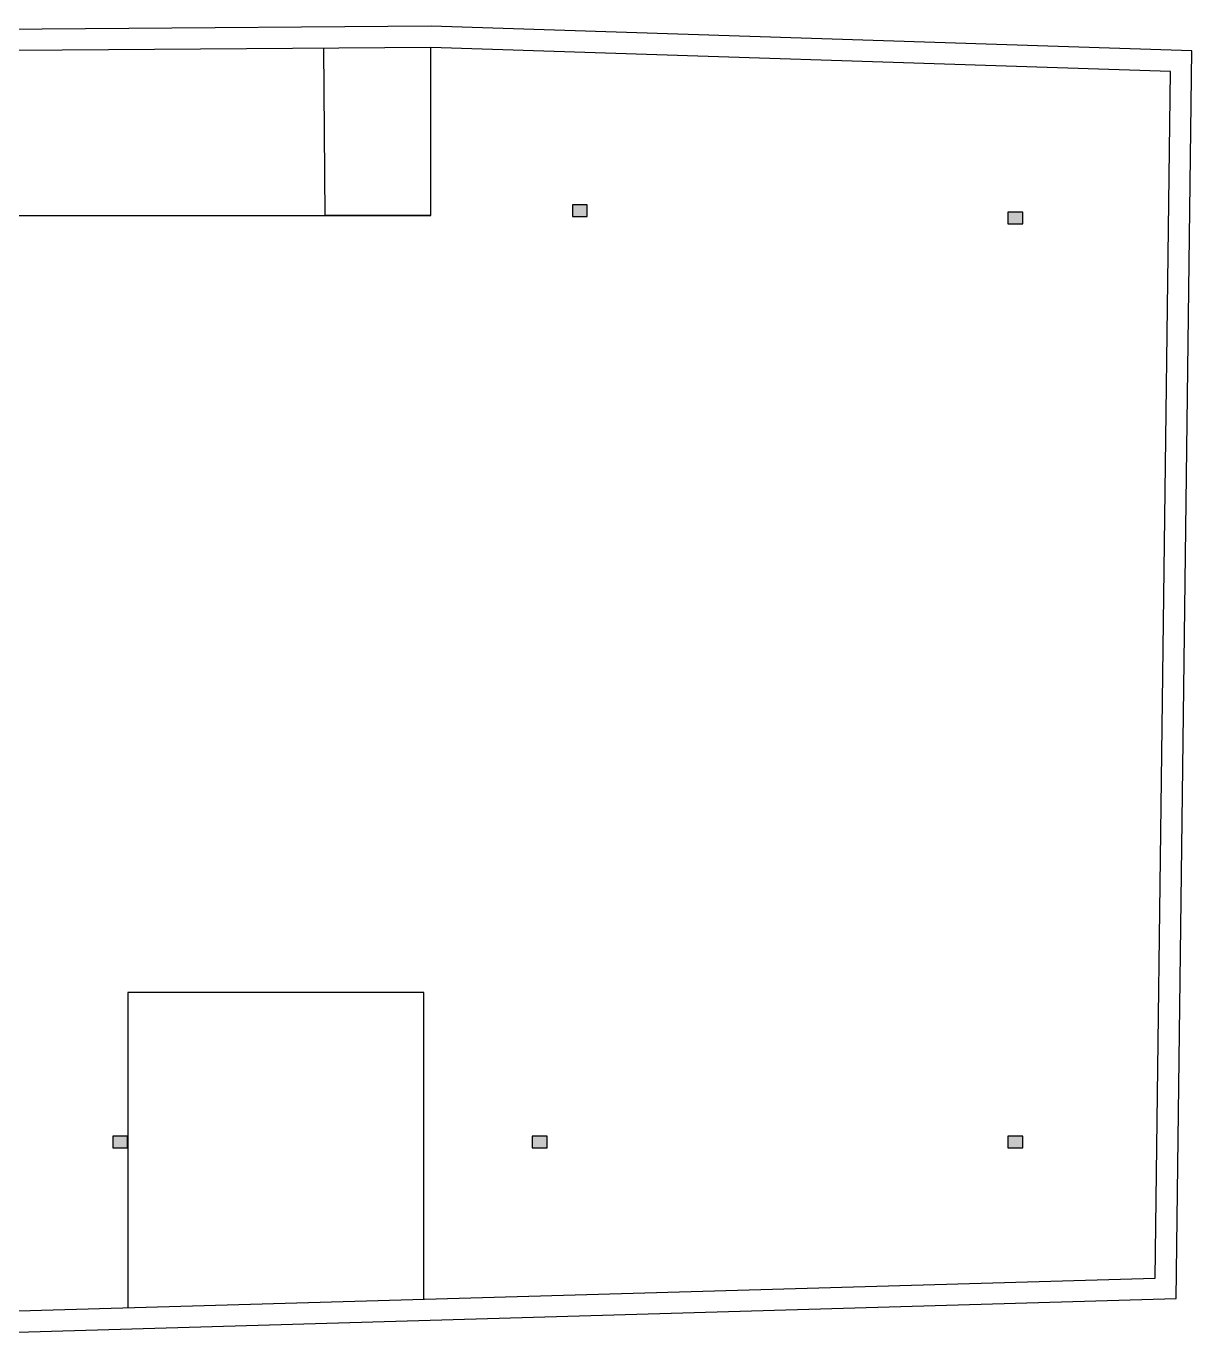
# Model space of a CAD drawing. Header units: millimetres. Extents: x -3164 to 12587, y -18082 to -16228.
# Drawn here: x -1042 to 60, y -17759 to -16520 of the extents above; entities that cross this region are included whole.
import ezdxf

# ---------------------------------------------------------------- set-up
doc = ezdxf.new("R2010")
doc.units = ezdxf.units.MM

msp = doc.modelspace()

# ---------------------------------------------------------------- hatches: boundary and pattern name
h = msp.add_hatch(color=256)
h.dxf.hatch_style = 1
h.paths.add_polyline_path([(-2515.2, -16539.25), (-2515.2, -16550.25), (-2501.2, -16550.25), (-2501.2, -16539.25)])
h.paths.add_polyline_path([(-2722.08, -16653.04), (-2708.51, -16656.47), (-2705.81, -16645.81), (-2719.38, -16642.38)])
h.paths.add_polyline_path([(-2024.54, -16699.21), (-2010.54, -16699.21), (-2010.54, -16688.21), (-2024.54, -16688.21)])
h.paths.add_polyline_path([(-1675.54, -16688.21), (-1675.54, -16699.21), (-1661.54, -16699.21), (-1661.54, -16688.21)])
h.paths.add_polyline_path([(-525.54, -16700.21), (-511.54, -16700.21), (-511.54, -16689.21), (-525.54, -16689.21)])
h.paths.add_polyline_path([(-113.54, -16696.21), (-113.54, -16707.21), (-99.54, -16707.21), (-99.54, -16696.21)])
h.paths.add_polyline_path([(-99.54, -17581.21), (-99.54, -17570.21), (-113.54, -17570.21), (-113.54, -17581.21)])
h.paths.add_polyline_path([(-549.54, -17581.21), (-549.54, -17570.21), (-563.54, -17570.21), (-563.54, -17581.21)])
h.paths.add_polyline_path([(-960.54, -17570.21), (-960.54, -17581.21), (-946.54, -17581.21), (-946.54, -17570.21)])
h.paths.add_polyline_path([(-1312.54, -17570.21), (-1312.54, -17581.21), (-1298.54, -17581.21), (-1298.54, -17570.21)])
h.paths.add_polyline_path([(-1675.54, -17581.21), (-1661.54, -17581.21), (-1661.54, -17570.21), (-1675.54, -17570.21)])
h.paths.add_polyline_path([(-2024.54, -17570.21), (-2024.54, -17581.21), (-2010.54, -17581.21), (-2010.54, -17570.21)])

# ---------------------------------------------------------------- linework, layer by layer
for p, q in [((-759.54, -16699.21), (-760.75, -16540.98)), ((-659.54, -16699.21), (-659.54, -16540.21)), ((-1313.54, -16699.21), (-659.54, -16699.21)), ((-659.54, -16699.21), (-759.54, -16699.21)), ((-666.18, -17434.38), (-946.18, -17434.38)), ((-946.18, -17434.38), (-946.18, -17732.47)), ((-666.18, -17724.38), (-666.18, -17434.38)), ((-666.18, -17724.38), (-666.18, -17604.38)), ((-666.18, -17724.38), (-666.18, -17614.38))]:
    msp.add_line(p, q)
for points in [[(-2512.16, -17691.15), (-1170.94, -17758.97), (45.6, -17723.82), (60.45, -16543.63), (-659.29, -16520.21), (-1313.66, -16525.21), (-2697.41, -16531.08), (-2984.9, -17667.24), (-2964.53, -17668.27)], [(-2511.15, -17671.17), (-1170.72, -17738.95), (25.84, -17704.38), (40.21, -16562.99), (-659.54, -16540.21), (-1313.54, -16545.21), (-2681.82, -16551.02), (-2773.21, -16912.18)], [(-2527.53, -17670.35), (-1170.72, -17738.95), (25.84, -17704.38)]]:
    msp.add_lwpolyline(points)
for points in [[(-525.54, -16700.21), (-511.54, -16700.21), (-511.54, -16689.21), (-525.54, -16689.21)], [(-113.54, -16707.21), (-99.54, -16707.21), (-99.54, -16696.21), (-113.54, -16696.21)], [(-960.54, -17581.21), (-946.54, -17581.21), (-946.54, -17570.21), (-960.54, -17570.21)], [(-563.54, -17581.21), (-549.54, -17581.21), (-549.54, -17570.21), (-563.54, -17570.21)], [(-113.54, -17581.21), (-99.54, -17581.21), (-99.54, -17570.21), (-113.54, -17570.21)]]:
    msp.add_lwpolyline(points, close=True)

doc.saveas('drawing.dxf')
